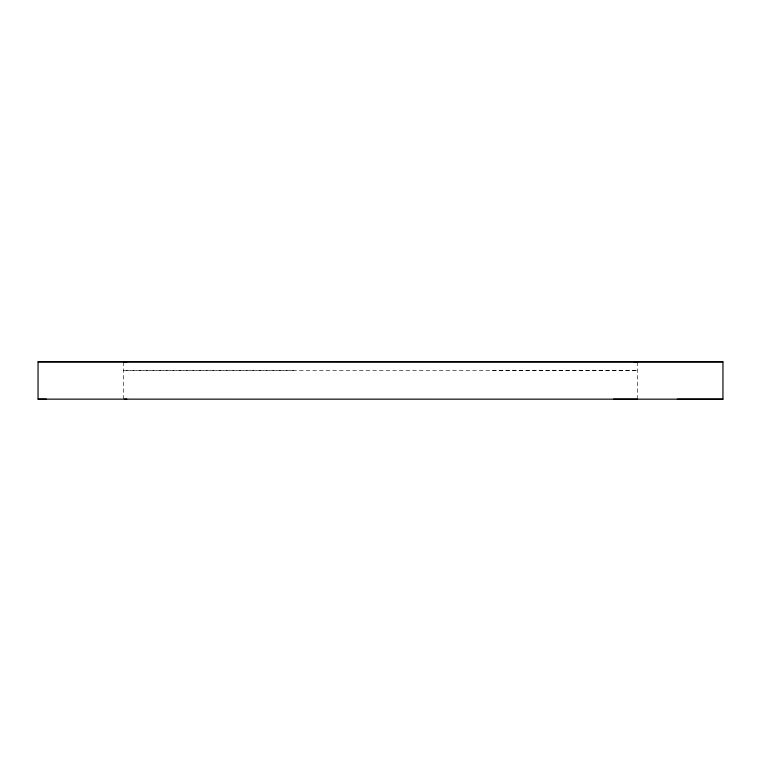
<?xml version="1.0" encoding="UTF-8"?>
<svg xmlns="http://www.w3.org/2000/svg" width="761" height="761" viewBox="0 0 761 761"><rect width="100%" height="100%" fill="white"/><g stroke="black" fill="none" stroke-linecap="round" stroke-linejoin="round"><path stroke-width="0.57" stroke-dasharray="3.81 2.85" d="M123.444 399.145L123.444 362.892M637.556 399.173L637.556 362.921M293.784 370.407L123.444 370.379L637.556 370.407L490.931 370.417"/><path stroke-width="1.14" d="M38.05 399.145L38.05 361.827L722.95 361.856L722.95 399.173L38.05 399.145L46.307 399.135M722.95 361.856L38.05 361.827M613.566 399.164L637.556 399.173M677.319 399.164L722.95 399.173M634.208 361.856L637.556 361.856M123.444 361.827L126.792 361.836M124.557 399.145L126.792 399.145"/></g></svg>
